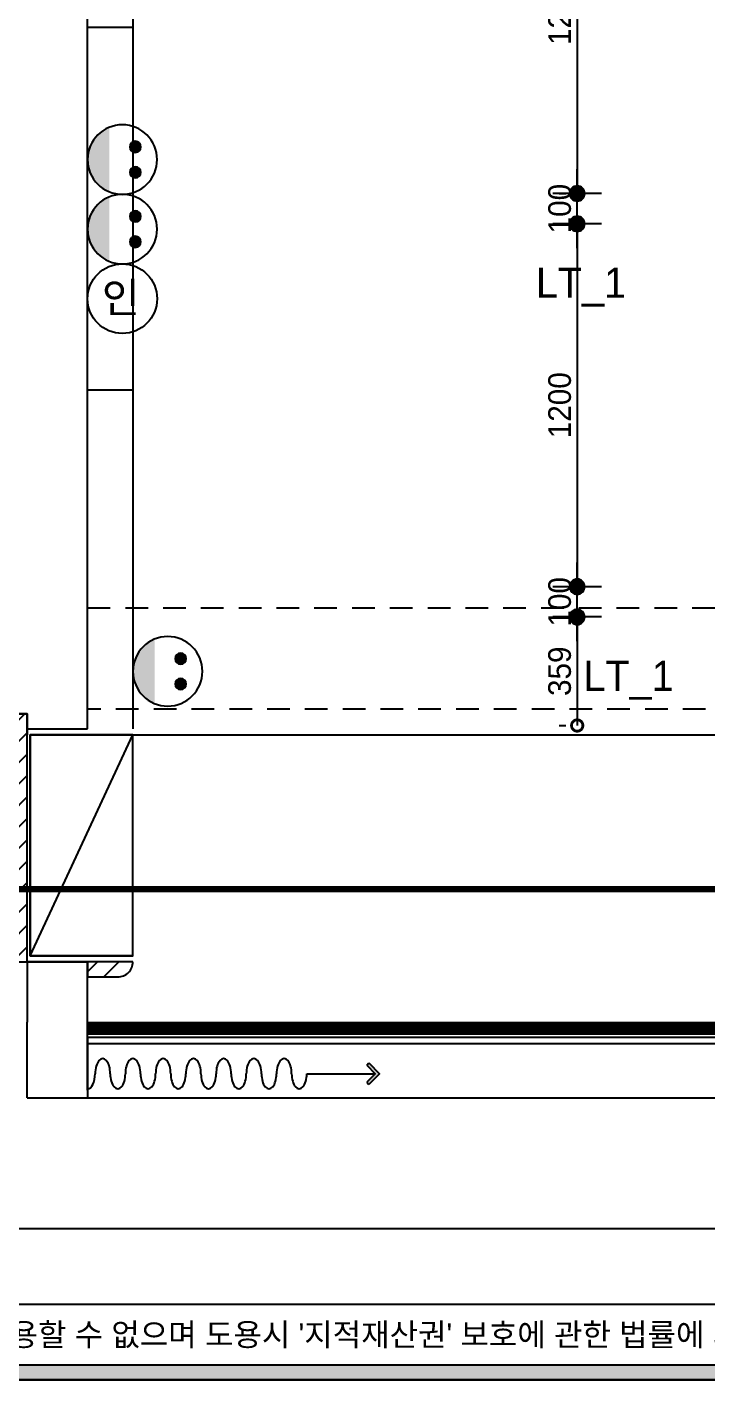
# Model space of a CAD drawing. Header units: inches. Extents: x -55157 to -7160, y -122257 to -52101.
# Drawn here: x -25335 to -23086, y -101344 to -96871 of the extents above; entities that cross this region are included whole.
import ezdxf
from ezdxf.enums import TextEntityAlignment as Align

# ---------------------------------------------------------------- set-up
doc = ezdxf.new("R2010")
doc.units = ezdxf.units.IN
doc.header["$LTSCALE"] = 50
doc.header["$MEASUREMENT"] = 0
doc.linetypes.add('HID', pattern=[2.5, 1.5, -1])
doc.linetypes.add('HIDDEN', pattern=[0.375, 0.25, -0.125])
for name, color, linetype in [('01. F-소품', 3, 'Continuous'), ('03-WAL NEW', 3, 'Continuous'), ('06-FUR', 6, 'Continuous'), ('06-LIGHT', 4, 'Continuous'), ('07-DIM WAL', 5, 'Continuous'), ('3.기호.계단선', 30, 'Continuous'), ('CEIL-LIGHT', 7, 'Continuous'), ('FORM(YOURNAME)-1', 1, 'Continuous'), ('FORM(YOURNAME)-11', 1, 'Continuous'), ('RC-LIGHT', 7, 'Continuous'), ('도면층2', 2, 'Continuous'), ('도면층4', 4, 'Continuous'), ('설비', 140, 'Continuous')]:
    doc.layers.add(name, color=color, linetype=linetype)
doc.styles.add('YOURNAME', font='HY울릉도M.TTF')
doc.styles.add('스타일1', font='HY울릉도M.TTF')
doc.styles.add('코레일둥고', font='Korail_Round_Gothic_Medium.ttf')
doc.dimstyles.new('30', dxfattribs={"dimscale": 30, "dimtxt": 2.5, "dimasz": 2.5, "dimexe": 1.25, "dimexo": 2, "dimtad": 1, "dimdec": 0, "dimtxsty": '스타일1', "dimblk": 'DOTSMALL', "dimcen": 2.5, "dimclrd": 1, "dimclre": 1, "dimclrt": 2, "dimadec": 0, "dimazin": 0, "dimtfac": 1, "dimtix": 1, "dimtmove": 0, "dimatfit": 3, "dimldrblk": 'DOTSMALL', "dimfxl": 1.25, "dimarcsym": 0})
pattern_1 = [(45, (21500, -16519.2), (-35.35534, 35.35534), [])]

# ---------------------------------------------------------------- blocks, each defined once
blk = doc.blocks.new('FORM-ELEVATION')
at = {"layer": 'FORM(YOURNAME)-11'}
h = blk.add_hatch(color=256, dxfattribs=at)
h.dxf.hatch_style = 1
h.paths.add_polyline_path([(-10309, 35708), (71691, 35708), (71691, 35508), (-10309, 35508)])
h.paths.add_polyline_path([(-10309, -21492), (71691, -21492), (71691, -21692), (-10309, -21692)])
at = {"layer": 'Defpoints', "color": 158}
blk.add_line((62481, -20692), (-10309, -20692), dxfattribs=at)
for points in [[(-10309, -21692), (71691, -21692), (71691, 35708), (-10309, 35708)], [(-8309, 33708), (61071, 33708), (61071, -19692), (-8309, -19692)]]:
    blk.add_lwpolyline(points, close=True, dxfattribs=at)
at = {"layer": 'FORM(YOURNAME)-11'}
blk.add_lwpolyline([(-10309, -21492), (71691, -21492), (71691, -21692), (-10309, -21692)], close=True, dxfattribs=at)
at = {"layer": 'FORM(YOURNAME)-11', "color": 1, "style": 'YOURNAME'}
blk.add_text("- 본 도서는 어떠한 경우에도 무단으로 도용할 수 없으며 도용시 '지적재산권' 보호에 관한 법률에 의거, 법적 분쟁이 발생합니다.  또한 본 도서에 관한 모든 저작권은 당사에 있습니다. -", height=300, dxfattribs=at).set_placement((28146, -21092), align=Align.MIDDLE_CENTER)
at = {"layer": 'FORM(YOURNAME)-11', "color": 3, "style": 'YOURNAME'}
for tag, height, p in [('1', 450, (71041, -1219)), ('2', 450, (71041, -1863)), ('3', 450, (71041, -3150)), ('4', 450, (71041, -5081)), ('5', 515, (71041, -7398)), ('6', 515, (71041, -9650)), ('7', 515, (71041, -11903)), ('8', 515, (71041, -14155)), ('9', 515, (71041, -16408)), ('10', 515, (66791, -18596)), ('11', 515, (71041, -18660)), ('12', 515, (66791, -20848)), ('13', 515, (71041, -20848))]:
    blk.add_attdef(tag, text='', height=height, dxfattribs=at).set_placement(p, align=Align.MIDDLE_RIGHT)
blk = doc.blocks.new('vudauseh')
at = {"layer": '3.기호.계단선', "linetype": 'HID'}
blk.add_lwpolyline([(-41216, -65020.2), (-46635, -65020.2), (-46635, -64685.2), (-41216, -64685.2)], close=True, dxfattribs=at)
at = {"layer": '도면층2'}
for p, q in [((-46635, -65085.2), (-46635, -60605.2)), ((-46835, -65035.2), (-47395, -65035.2)), ((-46835, -65085.2), (-46835, -65035.2)), ((-46835, -65085.2), (-46635, -65085.2)), ((-46835, -65085.2), (-46635, -65085.2)), ((-46835, -65855.2), (-46635, -65855.2)), ((-46835, -65855.2), (-46635, -65855.2)), ((-46835, -65855.2), (-46835, -66055.2)), ((-46635, -66280.2), (-46635, -65855.2)), ((-46835, -66305.2), (-46835, -66055.2)), ((-46835, -66055.2), (-46835, -66055.2)), ((-46835, -66305.2), (-46635, -66305.2))]:
    blk.add_line(p, q, dxfattribs=at)
at = {"layer": '도면층4'}
for p, q in [((-46835, -65085.2), (-46635, -65085.2)), ((-46635, -65855.2), (-46835, -65855.2)), ((-46835, -65855.2), (-46635, -65855.2)), ((-46635, -66305.2), (-41216, -66305.2))]:
    blk.add_line(p, q, dxfattribs=at)
blk.add_lwpolyline([(-41216, -66105.2), (-46635, -66105.2), (-46635, -66305.2), (-41216, -66305.2)], close=True, dxfattribs=at)
blk = doc.blocks.new('ccjwsjdeh')
at = {"layer": '03-WAL NEW'}
h = blk.add_hatch(dxfattribs=at)
h.set_pattern_fill('_USER', color=256, scale=50, angle=45, style=0, pattern_type=0)
h.set_pattern_definition(pattern_1)
h.paths.add_polyline_path([(-25335, -81554.4), (-25435.4, -81554.4), (-25435.4, -82374.4), (-25335, -82374.4)])
h = blk.add_hatch(dxfattribs=at)
h.set_pattern_fill('_USER', color=256, scale=50, angle=45, style=0, pattern_type=0)
h.set_pattern_definition(pattern_1)
edge = h.paths.add_edge_path()
edge.add_line((-24985, -82374.4), (-25135, -82374.4))
edge.add_line((-25135, -82374.4), (-25135, -82424.4))
edge.add_line((-25135, -82424.4), (-25035, -82424.4))
edge.add_arc((-25035, -82374.4), 50, 270, 360)
edge.add_line((-24985, -82374.4), (-24985, -82374.4))
at = {"layer": '03-WAL NEW', "color": 8}
blk.add_line((-24985, -81624.4), (-25135, -81624.4), dxfattribs=at)
at = {"layer": '03-WAL NEW'}
blk.add_line((-24985, -82374.4), (-25135, -82374.4), dxfattribs=at)
blk.add_lwpolyline([(-25135, -81604.4), (-25135, -77124.4, -0.414214), (-24985, -77274.4), (-24985, -81604.4)], format="xyb", dxfattribs=at)
for points in [[(-25135, -79284.4), (-24985, -79284.4), (-24985, -80484.4), (-25135, -80484.4)], [(-25335, -81554.4), (-25435.4, -81554.4), (-25435.4, -82374.4), (-25335, -82374.4)]]:
    blk.add_lwpolyline(points, close=True, dxfattribs=at)
blk.add_lwpolyline([(-25435.8, -81604.4), (-25435.8, -81554.4), (-25335, -81554.4), (-25335, -81624.4)], dxfattribs=at)
at = {"layer": '03-WAL NEW', "color": 8}
blk.add_lwpolyline([(-24985, -82354.4), (-25325, -82354.4), (-25325, -81624.4), (-24985, -81624.4)], dxfattribs=at)
at = {"layer": '03-WAL NEW'}
blk.add_lwpolyline([(-24985, -82374.4), (-25135, -82374.4), (-25135, -82424.4), (-25035, -82424.4, 0.414214), (-24985, -82374.4)], format="xyb", close=True, dxfattribs=at)
at = {"layer": '06-FUR', "color": 8}
blk.add_line((-25325, -82354.4), (-24985, -81624.4), dxfattribs=at)
blk.add_lwpolyline([(-24985, -81624.4), (-25325, -81624.4), (-25325, -82354.4), (-24985, -82354.4)], close=True, dxfattribs=at)
blk.add_blockref('vudauseh', (21500, -16519.2))
blk = doc.blocks.new('1')
at = {"linetype": 'Continuous'}
h = blk.add_hatch(color=4, dxfattribs=at)
h.dxf.hatch_style = 1
edge = h.paths.add_edge_path()
edge.add_arc((11539653.5, -14273503.8), 37.5, 0, 360)
at = {"color": 1, "linetype": 'Continuous'}
for p, q in [((11539653.5, -14273637.1), (11539653.5, -14273370.5)), ((11539520.2, -14273503.8), (11539786.8, -14273503.8))]:
    blk.add_line(p, q, dxfattribs=at)
at = {"color": 4, "linetype": 'Continuous'}
for radius in [41.5, 37.5]:
    blk.add_circle((11539653.5, -14273503.8), radius, dxfattribs=at)
blk = doc.blocks.new('_DOTSMALL')
at = {"color": 0, "linetype": 'ByBlock', "const_width": 0.5}
blk.add_lwpolyline([(-0.0625, 0, 1), (0.0625, 0, 1)], format="xyb", close=True, dxfattribs=at)
blk = doc.blocks.new('*D269')
at = {"layer": '07-DIM WAL', "color": 1, "lineweight": -2, "transparency": 16777216}
for p, q in [((-23515.5, -97596.4), (-23515.5, -97346.4)), ((-23455.5, -97421.4), (-23478, -97421.4)), ((-23575.5, -97521.4), (-23553, -97521.4))]:
    blk.add_line(p, q, dxfattribs=at)
at = {"layer": 'Defpoints', "color": 0, "transparency": 16777216}
for p in [(-23515.5, -97421.4), (-23515.5, -97421.4), (-23515.5, -97521.4)]:
    blk.add_point(p, dxfattribs=at)
at = {"layer": '07-DIM WAL', "color": 1, "lineweight": -2, "transparency": 16777216, "xscale": 75, "yscale": 75, "zscale": 75}
for p, rotation in [((-23515.5, -97421.4), 270), ((-23515.5, -97521.4), 90)]:
    blk.add_blockref('_DOTSMALL', p, dxfattribs=dict(at, rotation=rotation))
at = {"layer": '07-DIM WAL', "color": 2, "transparency": 16777216, "insert": (-23573.2, -97471.4), "char_height": 75, "attachment_point": 5, "rotation": 90, "style": '스타일1'}
blk.add_mtext('100', dxfattribs=at)
blk = doc.blocks.new('*D271')
at = {"layer": '07-DIM WAL', "color": 1, "lineweight": -2, "transparency": 16777216}
for p, q in [((-23515.5, -98896.4), (-23515.5, -98646.4)), ((-23455.5, -98721.4), (-23478, -98721.4)), ((-23575.5, -98821.4), (-23553, -98821.4))]:
    blk.add_line(p, q, dxfattribs=at)
at = {"layer": 'Defpoints', "color": 0, "transparency": 16777216}
for p in [(-23515.5, -98721.4), (-23515.5, -98721.4), (-23515.5, -98821.4)]:
    blk.add_point(p, dxfattribs=at)
at = {"layer": '07-DIM WAL', "color": 1, "lineweight": -2, "transparency": 16777216, "xscale": 75, "yscale": 75, "zscale": 75}
for p, rotation in [((-23515.5, -98721.4), 270), ((-23515.5, -98821.4), 90)]:
    blk.add_blockref('_DOTSMALL', p, dxfattribs=dict(at, rotation=rotation))
at = {"layer": '07-DIM WAL', "color": 2, "transparency": 16777216, "insert": (-23573.2, -98771.4), "char_height": 75, "attachment_point": 5, "rotation": 90, "style": '스타일1'}
blk.add_mtext('100', dxfattribs=at)
blk = doc.blocks.new('*D274')
at = {"layer": '07-DIM WAL', "color": 1, "lineweight": -2, "transparency": 16777216}
for p, q in [((-23575.5, -96221.4), (-23553, -96221.4)), ((-23515.5, -96221.4), (-23515.5, -97421.4)), ((-23575.5, -97421.4), (-23553, -97421.4))]:
    blk.add_line(p, q, dxfattribs=at)
at = {"layer": 'Defpoints', "color": 0, "transparency": 16777216}
for p in [(-23515.5, -96221.4), (-23515.5, -97421.4), (-23515.5, -97421.4)]:
    blk.add_point(p, dxfattribs=at)
at = {"layer": '07-DIM WAL', "color": 1, "lineweight": -2, "transparency": 16777216, "xscale": 75, "yscale": 75, "zscale": 75}
for p, rotation in [((-23515.5, -96221.4), 90), ((-23515.5, -97421.4), 270)]:
    blk.add_blockref('_DOTSMALL', p, dxfattribs=dict(at, rotation=rotation))
at = {"layer": '07-DIM WAL', "color": 2, "transparency": 16777216, "insert": (-23573.2, -96821.4), "char_height": 75, "attachment_point": 5, "rotation": 90, "style": '스타일1'}
blk.add_mtext('1200', dxfattribs=at)
blk = doc.blocks.new('*D275')
at = {"layer": '07-DIM WAL', "color": 1, "lineweight": -2, "transparency": 16777216}
for p, q in [((-23515.5, -97521.4), (-23515.5, -98721.4)), ((-23455.5, -97521.4), (-23478, -97521.4)), ((-23455.5, -98721.4), (-23478, -98721.4))]:
    blk.add_line(p, q, dxfattribs=at)
at = {"layer": 'Defpoints', "color": 0, "transparency": 16777216}
for p in [(-23515.5, -97521.4), (-23515.5, -98721.4), (-23515.5, -98721.4)]:
    blk.add_point(p, dxfattribs=at)
at = {"layer": '07-DIM WAL', "color": 1, "lineweight": -2, "transparency": 16777216, "xscale": 75, "yscale": 75, "zscale": 75}
for p, rotation in [((-23515.5, -97521.4), 90), ((-23515.5, -98721.4), 270)]:
    blk.add_blockref('_DOTSMALL', p, dxfattribs=dict(at, rotation=rotation))
at = {"layer": '07-DIM WAL', "color": 2, "transparency": 16777216, "insert": (-23573.2, -98121.4), "char_height": 75, "attachment_point": 5, "rotation": 90, "style": '스타일1'}
blk.add_mtext('1200', dxfattribs=at)
blk = doc.blocks.new('FFSFDF')
at = {"layer": '01. F-소품'}
blk.add_hatch(color=8, dxfattribs=at).paths.add_polyline_path([(1567672.9, 1746751.1), (1567679.9, 1746744.1), (1567715.3, 1746779.4), (1567679.9, 1746814.8), (1567672.9, 1746807.7), (1567701.2, 1746779.4)])
at = {"layer": '01. F-소품', "color": 8}
for p, q in [((1567672.9, 1746807.7), (1567679.9, 1746814.8)), ((1567474.8, 1746779.4), (1567701.2, 1746779.4)), ((1567672.9, 1746751.1), (1567679.9, 1746744.1))]:
    blk.add_line(p, q, dxfattribs=at)
for points in [[(1567672.9, 1746807.7), (1567701.2, 1746779.4), (1567672.9, 1746751.1)], [(1567679.9, 1746814.8), (1567715.3, 1746779.4), (1567679.9, 1746744.1)]]:
    blk.add_lwpolyline(points, dxfattribs=at)
for centre, start_param, end_param in [((1566799.8, 1746779.4), 1.570796, 4.712389), ((1566899.8, 1746779.4), 1.570796, 4.712389), ((1566999.8, 1746779.4), 1.570796, 4.712389), ((1567099.8, 1746779.4), 1.570796, 4.712389), ((1567199.8, 1746779.4), 1.570796, 4.712389), ((1567299.8, 1746779.4), 1.570796, 4.712389), ((1567399.8, 1746779.4), 1.570796, 4.712389), ((1566749.8, 1746779.4), 6.283185, 7.853982), ((1566849.8, 1746779.4), 4.712389, 7.853982), ((1566949.8, 1746779.4), 4.712389, 7.853982), ((1567049.8, 1746779.4), 4.712389, 7.853982), ((1567149.8, 1746779.4), 4.712389, 7.853982), ((1567249.8, 1746779.4), 4.712389, 7.853982), ((1567349.8, 1746779.4), 4.712389, 7.853982), ((1567449.8, 1746779.4), 4.712389, 7.853982)]:
    blk.add_ellipse(centre, major_axis=(0, -50), ratio=0.5, start_param=start_param, end_param=end_param, dxfattribs=at)
blk = doc.blocks.new('*D377')
at = {"layer": '07-DIM WAL', "color": 1, "lineweight": -2, "transparency": 16777216}
for p, q in [((-23575.5, -98821.4), (-23553, -98821.4)), ((-23515.5, -98821.4), (-23515.5, -99180.3)), ((-23575.5, -99180.3), (-23553, -99180.3))]:
    blk.add_line(p, q, dxfattribs=at)
at = {"layer": 'Defpoints', "color": 0, "transparency": 16777216}
for p in [(-23515.5, -98821.4), (-23515.5, -99180.3), (-23515.5, -99180.3)]:
    blk.add_point(p, dxfattribs=at)
at = {"layer": '07-DIM WAL', "color": 1, "lineweight": -2, "transparency": 16777216, "xscale": 75, "yscale": 75, "zscale": 75}
for p, rotation in [((-23515.5, -98821.4), 90), ((-23515.5, -99180.3), 270)]:
    blk.add_blockref('_DOTSMALL', p, dxfattribs=dict(at, rotation=rotation))
at = {"layer": '07-DIM WAL', "color": 2, "transparency": 16777216, "insert": (-23573.3, -99000.9), "char_height": 75, "attachment_point": 5, "rotation": 90, "style": '스타일1'}
blk.add_mtext('359', dxfattribs=at)
blk = doc.blocks.new('TLSTJF')
at = {"layer": '설비'}
h = blk.add_hatch(color=10, dxfattribs=at)
edge = h.paths.add_edge_path()
edge.add_arc((-17018, -98621.5), 18.3, 0, 360)
h = blk.add_hatch(color=10, dxfattribs=at)
edge = h.paths.add_edge_path()
edge.add_arc((-16934, -98621.5), 18.3, 0, 360)
h = blk.add_hatch(color=10, dxfattribs=at)
edge = h.paths.add_edge_path()
edge.add_line((-16869.4, -98707.5), (-17082.7, -98707.5))
edge.add_ellipse((-16976, -98664.4), major_axis=(81.3, 81.3), ratio=1, start_angle=156.9578, end_angle=293.0422)
at = {"layer": '설비', "color": 10}
for centre, radius in [((-16976, -98664.4), 115), ((-17018, -98621.5), 18.3), ((-16934, -98621.5), 18.3)]:
    blk.add_circle(centre, radius, dxfattribs=at)
blk = doc.blocks.new('SSDLS')
at = {"layer": '설비', "color": 10}
blk.add_circle((-18759.6, -89187.2), 115, dxfattribs=at)
at = {"layer": '설비', "color": 10, "style": '코레일둥고'}
blk.add_text('인', height=100, dxfattribs=at).set_placement((-18827.5, -89233.6))

msp = doc.modelspace()

# ---------------------------------------------------------------- linework, layer by layer
at = {"layer": '06-LIGHT'}
for p, q in [((-24984.967, -99211.45), (-19715.967, -99211.45)), ((-25134.967, -100231.45), (-19715.967, -100231.45))]:
    msp.add_line(p, q, dxfattribs=at)
at = {"layer": '06-LIGHT', "color": 10, "linetype": 'HID', "const_width": 43.2}
msp.add_lwpolyline([(-25134.967, -100181.45), (-19715.967, -100181.45)], dxfattribs=at)
at = {"layer": '3.기호.계단선', "linetype": 'HID'}
msp.add_lwpolyline([(-26608.079, -99251.45, 20, 20, 0), (-25492.701, -99251.45, 20, 20, 0), (-25492.701, -99721.45, 20, 20, 0), (-23035.826, -99721.45, 0, 0, 0)], format="xyseb", dxfattribs=at)

# ---------------------------------------------------------------- block references
at = {"color": 0}
msp.add_blockref('FFSFDF', (-1591884.73, -1847110.878), dxfattribs=at)
at = {"layer": 'CEIL-LIGHT', "color": 10, "linetype": 'HIDDEN', "ltscale": 5}
msp.add_blockref('ccjwsjdeh', (0, -17587.01), dxfattribs=at)
at = {"layer": 'FORM(YOURNAME)-1', "xscale": 0.2500000000000001, "yscale": 0.2500000000000001, "zscale": 0.2500000000000001}
msp.add_blockref('FORM-ELEVATION', (-30330.324, -95920.999), dxfattribs=at)
at = {"layer": 'RC-LIGHT', "xscale": -0.6024096385271789, "yscale": 0.6024096385271789, "zscale": 0.6024096385271789}
for p in [(6928083.026, 8501074.809), (6928083.026, 8500974.809), (6928083.026, 8499774.809), (6928083.026, 8499674.809)]:
    msp.add_blockref('1', p, dxfattribs=at)
at = {"layer": '설비', "xscale": -1, "rotation": 270}
for p in [(73644.483, -80333.243), (73644.483, -80563.243), (73794.483, -82025.369)]:
    msp.add_blockref('TLSTJF', p, dxfattribs=at)
at = {"layer": '설비'}
msp.add_blockref('SSDLS', (-6260.337, -8582.028), dxfattribs=at)

# ---------------------------------------------------------------- texts
at = {"layer": '3.기호.계단선', "style": '코레일둥고'}
for p in [(-23652.02, -97766.286), (-23494.428, -99066.286)]:
    msp.add_text('LT_1', height=100, dxfattribs=at).set_placement(p)

# ---------------------------------------------------------------- dimensions: what is measured, and where the dimension line sits
at = {"layer": '07-DIM WAL'}
for base, p1, p2, picture, middle in [((-23515.467, -97421.45), (-23515.467, -96221.45), (-23515.467, -97421.45), '*D274', (-23573.215, -96821.45)), ((-23515.467, -97421.45), (-23515.467, -97521.45), (-23515.467, -97421.45), '*D269', (-23573.215, -97471.45)), ((-23515.467, -98721.45), (-23515.467, -97521.45), (-23515.467, -98721.45), '*D275', (-23573.215, -98121.45)), ((-23515.467, -98721.45), (-23515.467, -98821.45), (-23515.467, -98721.45), '*D271', (-23573.215, -98771.45)), ((-23515.467, -99180.348), (-23515.467, -98821.45), (-23515.467, -99180.348), '*D377', (-23573.265, -99000.899))]:
    dim = msp.add_linear_dim(base=base, p1=p1, p2=p2, angle=90, dimstyle='30', dxfattribs=at)
    dim.commit()
    dim.dimension.update_dxf_attribs({"geometry": picture, "text_midpoint": middle})

doc.saveas('drawing.dxf')
